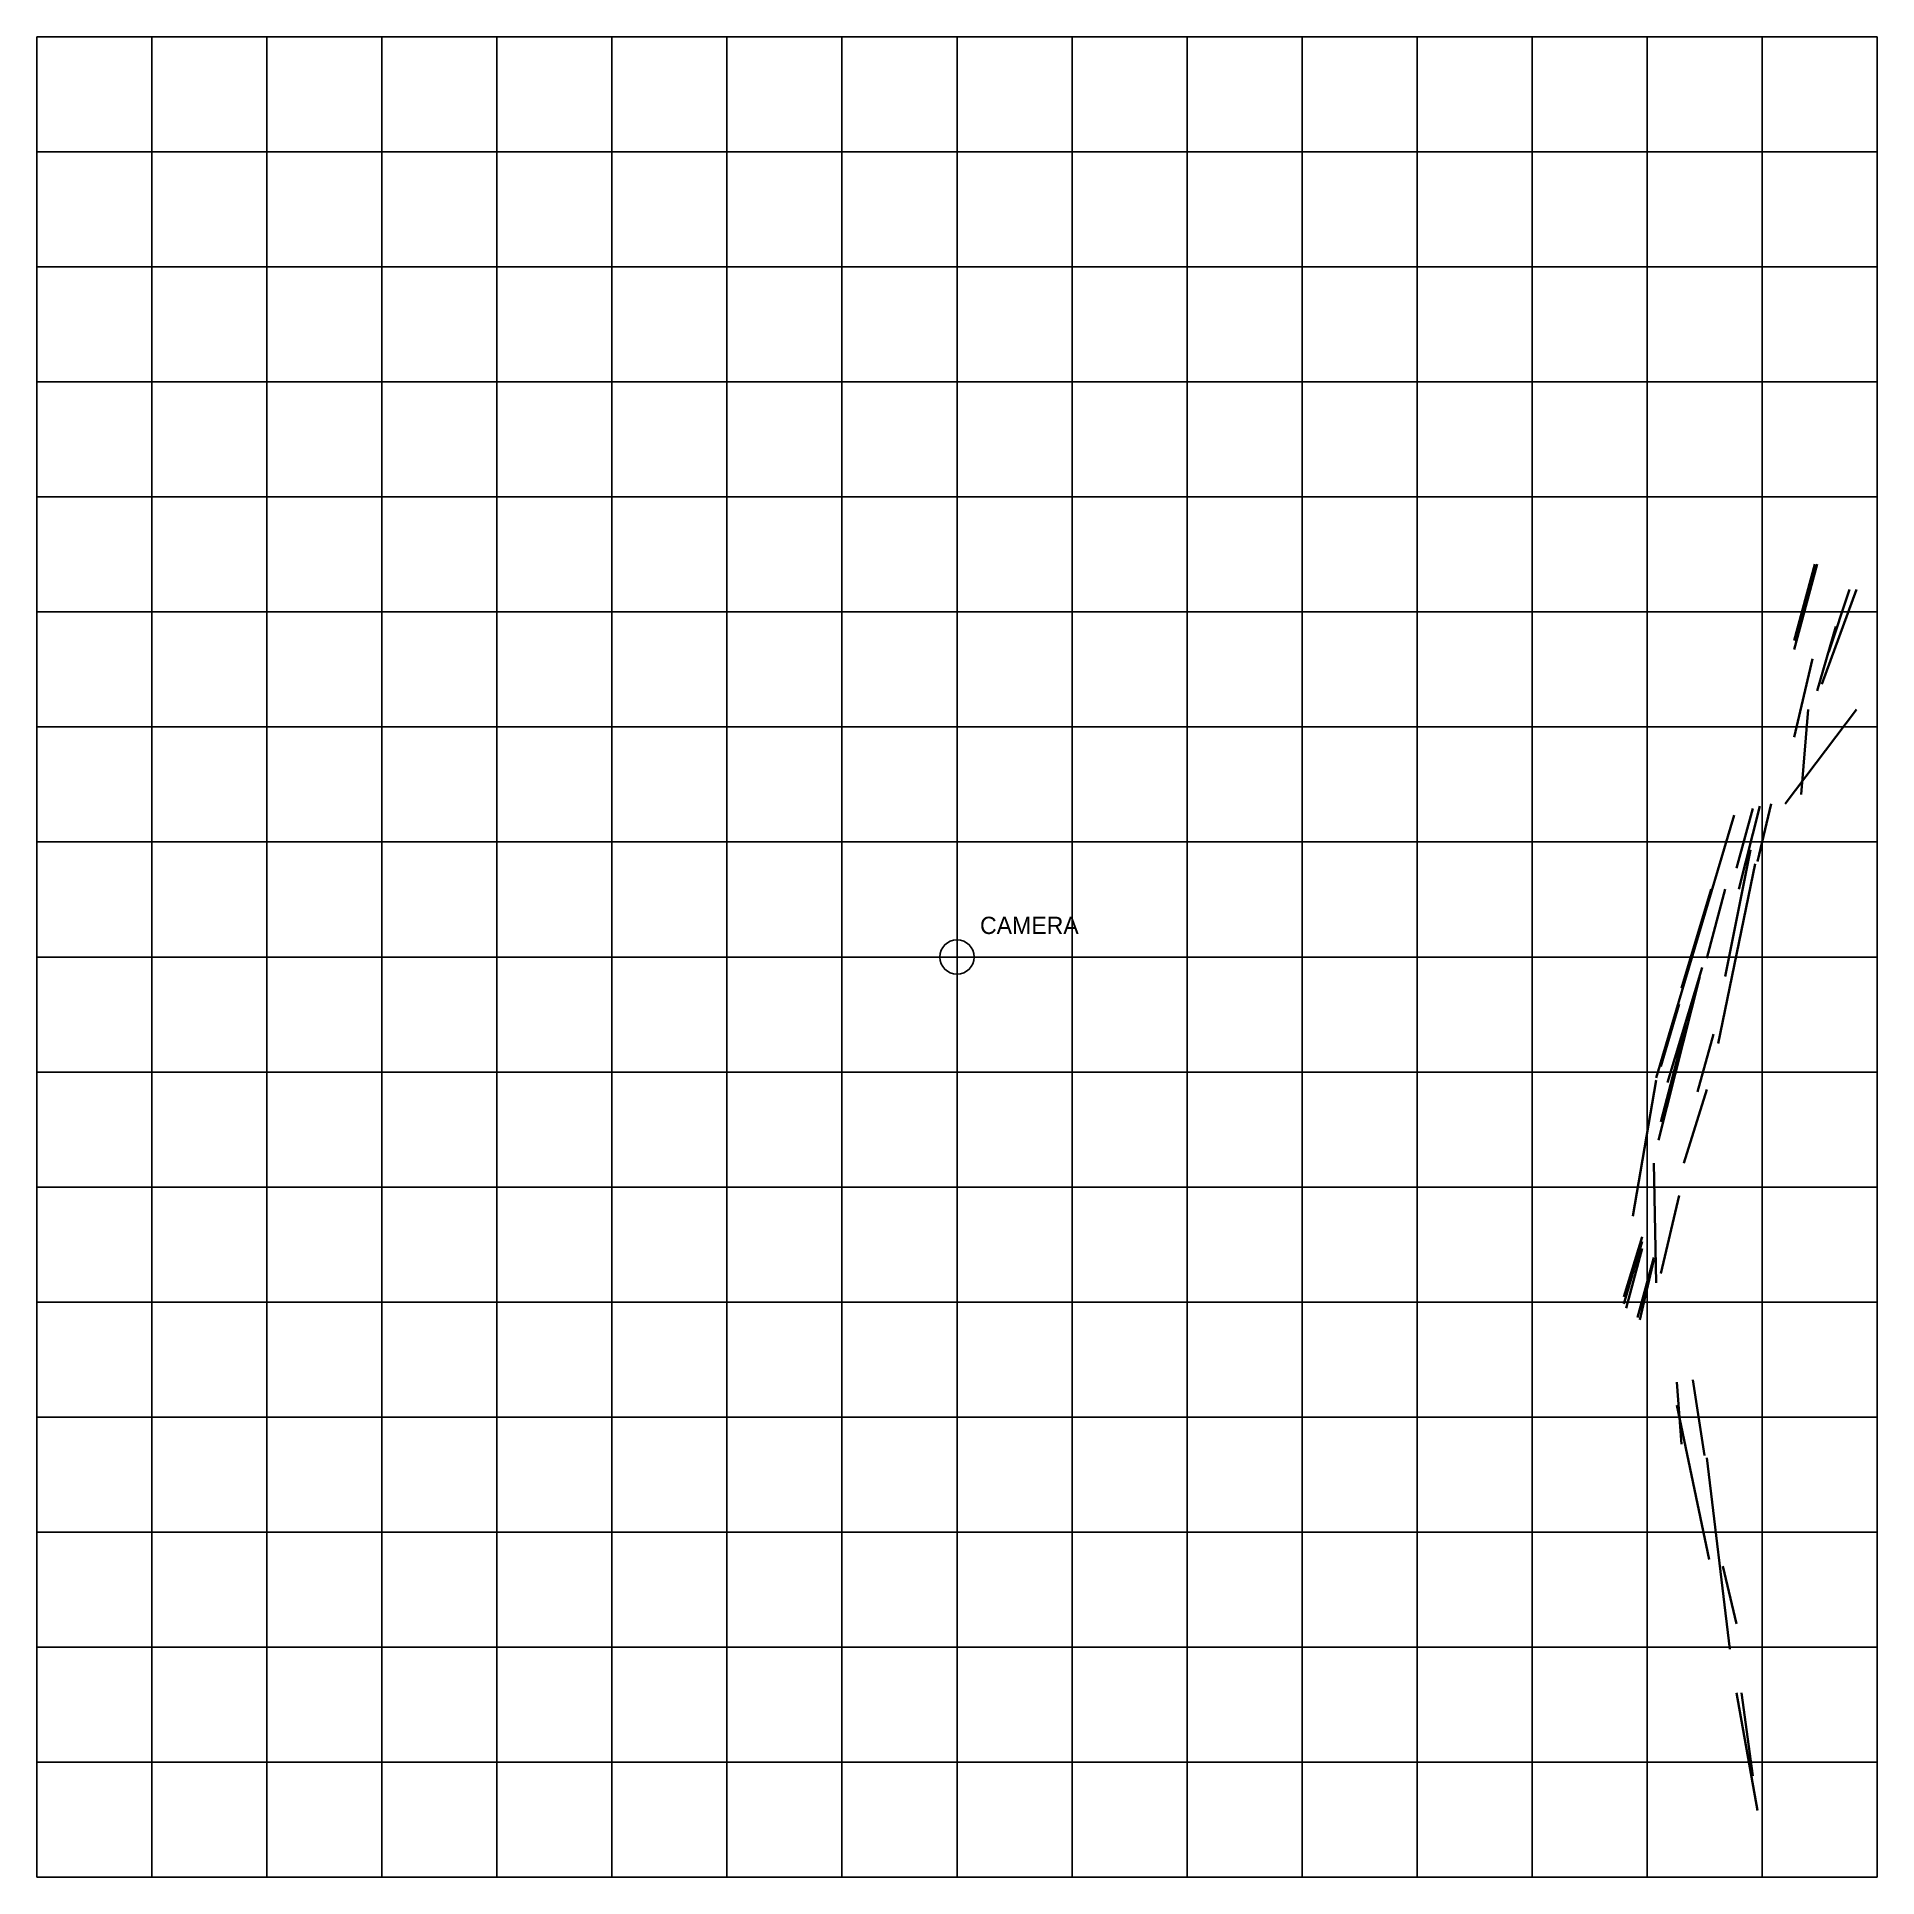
# Model space of a CAD drawing. Header units: metres. Extents: x -8 to 8, y -8 to 8.
import ezdxf

# ---------------------------------------------------------------- set-up
doc = ezdxf.new("R2010")
doc.units = ezdxf.units.M
for name, color, linetype in [('CAMERA', 1, 'Continuous'), ('GRID', 8, 'Continuous'), ('WALLS', 7, 'Continuous')]:
    doc.layers.add(name, color=color, linetype=linetype)

msp = doc.modelspace()

# ---------------------------------------------------------------- linework, layer by layer
at = {"layer": 'CAMERA'}
for p, q in [((0, -0.25), (0, 0.25)), ((-0.25, 0), (0.25, 0))]:
    msp.add_line(p, q, dxfattribs=at)
msp.add_circle((0, 0), 0.15, dxfattribs=at)
at = {"layer": 'GRID'}
for p, q in [((-8, -8), (-8, 8)), ((-8, 8), (8, 8)), ((-7, -8), (-7, 8)), ((-6, -8), (-6, 8)), ((-5, -8), (-5, 8)), ((-4, -8), (-4, 8)), ((-3, -8), (-3, 8)), ((-2, -8), (-2, 8)), ((-1, -8), (-1, 8)), ((0, -8), (0, 8)), ((1, -8), (1, 8)), ((2, -8), (2, 8)), ((3, -8), (3, 8)), ((4, -8), (4, 8)), ((5, -8), (5, 8)), ((6, -8), (6, 8)), ((7, -8), (7, 8)), ((8, -8), (8, 8)), ((-8, 7), (8, 7)), ((-8, 6), (8, 6)), ((-8, 5), (8, 5)), ((-8, 4), (8, 4)), ((-8, 3), (8, 3)), ((-8, 2), (8, 2)), ((-8, 1), (8, 1)), ((-8, 0), (8, 0)), ((-8, -1), (8, -1)), ((-8, -2), (8, -2)), ((-8, -3), (8, -3)), ((-8, -4), (8, -4)), ((-8, -5), (8, -5)), ((-8, -6), (8, -6)), ((-8, -7), (8, -7)), ((-8, -8), (8, -8))]:
    msp.add_line(p, q, dxfattribs=at)
at = {"layer": 'WALLS', "lineweight": 35}
for p, q in [((7.279, 2.673), (7.479, 3.414)), ((7.279, 2.753), (7.459, 3.414)), ((7.519, 2.373), (7.82, 3.194)), ((7.579, 2.653), (7.76, 3.194)), ((7.479, 2.313), (7.64, 2.874)), ((7.279, 1.912), (7.439, 2.593)), ((7.199, 1.332), (7.82, 2.153)), ((7.339, 1.412), (7.399, 2.153)), ((6.778, 0.771), (6.919, 1.292)), ((6.798, 0.591), (6.979, 1.312)), ((6.959, 0.831), (7.079, 1.332)), ((6.078, -1.051), (6.758, 1.232)), ((6.618, -0.751), (6.939, 0.811)), ((6.678, -0.17), (6.899, 0.931)), ((6.298, -0.27), (6.558, 0.591)), ((6.518, -0.01), (6.678, 0.591)), ((6.178, -1.091), (6.478, -0.09)), ((6.098, -1.592), (6.458, -0.17)), ((6.118, -0.951), (6.278, -0.411)), ((6.118, -1.432), (6.338, -0.591)), ((6.438, -1.171), (6.578, -0.671)), ((5.877, -2.253), (6.078, -1.071)), ((6.318, -1.792), (6.518, -1.151)), ((6.058, -1.792), (6.078, -2.834)), ((6.118, -2.753), (6.278, -2.073)), ((5.797, -2.954), (5.957, -2.433)), ((5.797, -3.014), (5.957, -2.473)), ((5.817, -3.054), (5.957, -2.533)), ((5.917, -3.134), (6.058, -2.613)), ((5.937, -3.154), (6.058, -2.633)), ((6.398, -3.675), (6.498, -4.335)), ((6.258, -3.695), (6.298, -4.235)), ((6.258, -3.895), (6.538, -5.237)), ((6.518, -4.355), (6.718, -6.018)), ((6.658, -5.297), (6.778, -5.797)), ((6.778, -6.398), (6.959, -7.419)), ((6.819, -6.398), (6.919, -7.119))]:
    msp.add_line(p, q, dxfattribs=at)

# ---------------------------------------------------------------- texts
at = {"layer": 'CAMERA'}
msp.add_text('CAMERA', height=0.15, dxfattribs=at).set_placement((0.2, 0.2))

doc.saveas('drawing.dxf')
